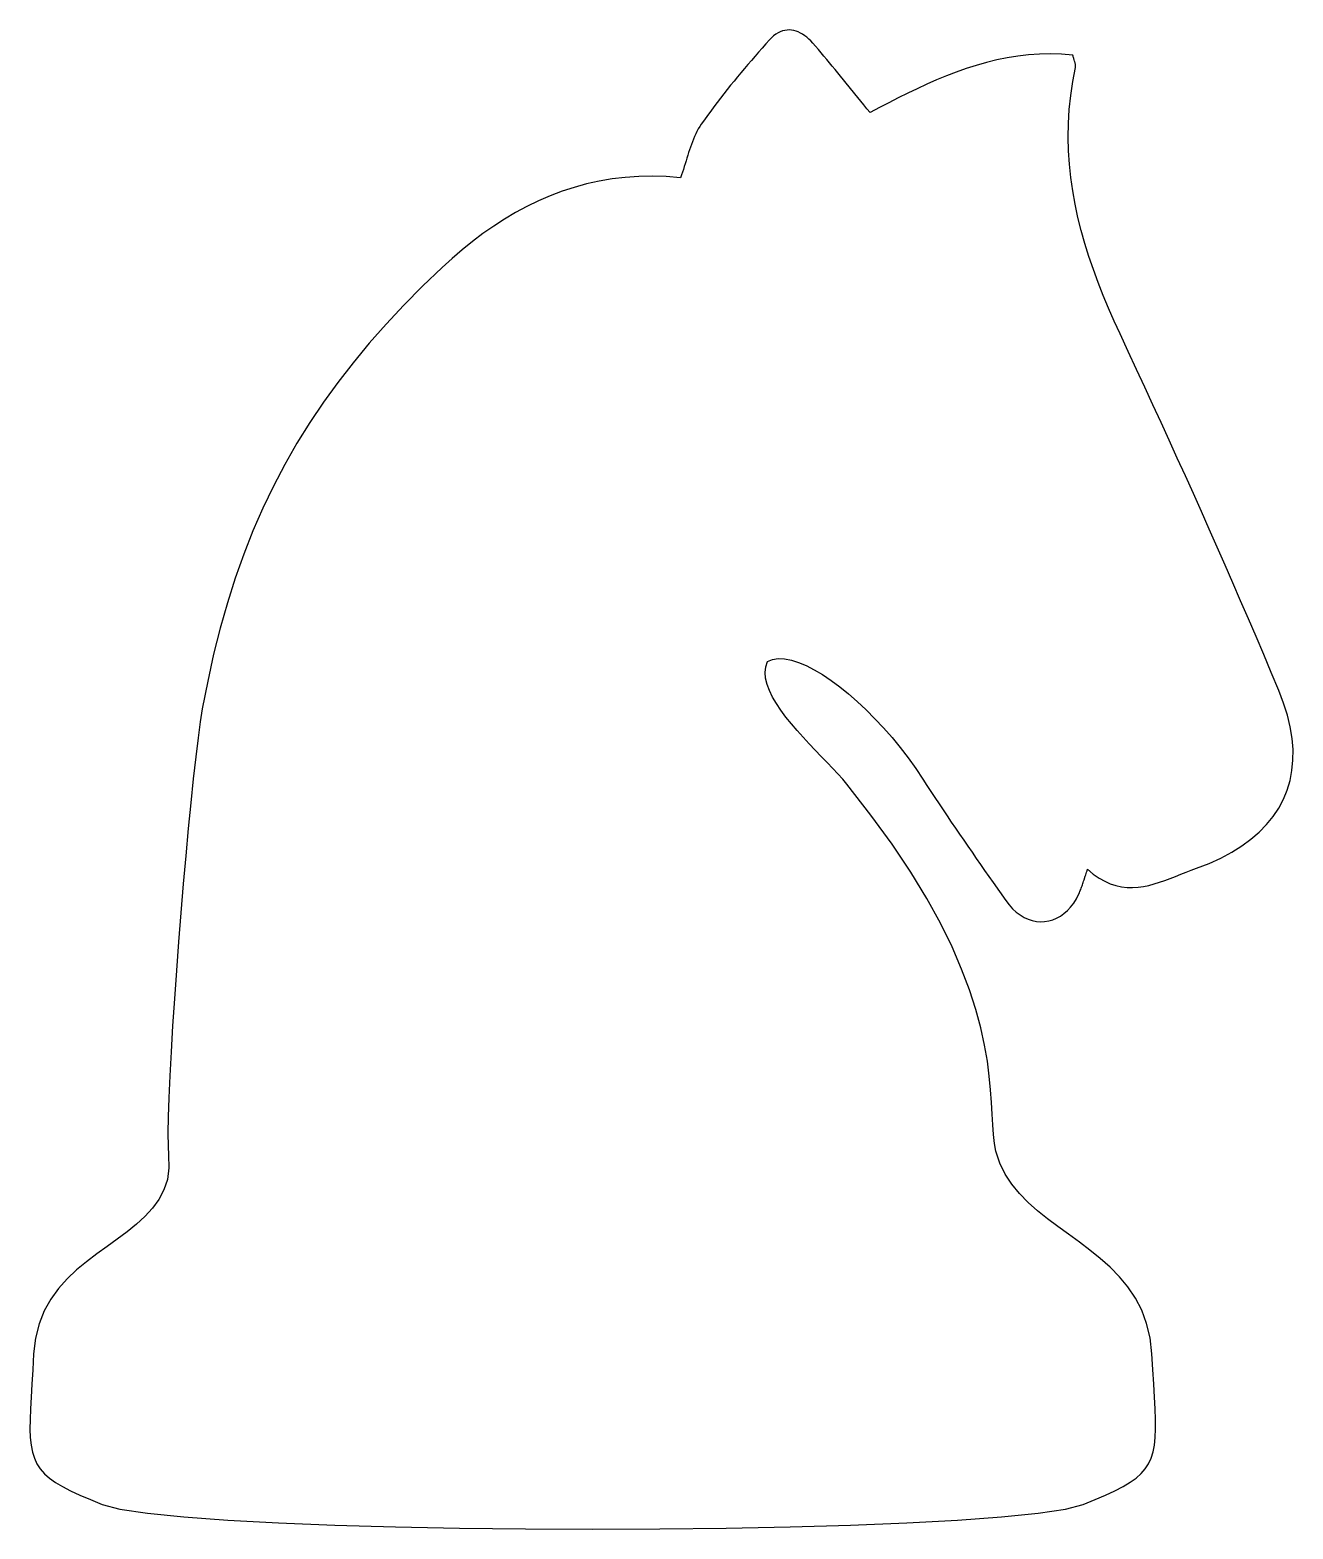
# Model space of a CAD drawing. Header units: metres. Extents: x -20.8 to 21.3, y -1.4 to 48.6.
import ezdxf

# ---------------------------------------------------------------- set-up
doc = ezdxf.new("R2010")
doc.units = ezdxf.units.M

msp = doc.modelspace()

# ---------------------------------------------------------------- linework, layer by layer
for p, q in [((4.18448, 48.5123), (4.11017, 48.4763)), ((4.25934, 48.5394), (4.18448, 48.5123)), ((4.33453, 48.5579), (4.25934, 48.5394)), ((4.40994, 48.5681), (4.33453, 48.5579)), ((4.48537, 48.5702), (4.40994, 48.5681)), ((4.56064, 48.5645), (4.48537, 48.5702)), ((4.63559, 48.5513), (4.56064, 48.5645)), ((4.71005, 48.5307), (4.63559, 48.5513)), ((4.78386, 48.503), (4.71005, 48.5307)), ((4.85686, 48.4686), (4.78386, 48.503)), ((3.70158, 48.1035), (3.58192, 47.9676)), ((3.82156, 48.2391), (3.70158, 48.1035)), ((3.89207, 48.3129), (3.82156, 48.2391)), ((3.96379, 48.3769), (3.89207, 48.3129)), ((4.03654, 48.4313), (3.96379, 48.3769)), ((4.11017, 48.4763), (4.03654, 48.4313)), ((4.92885, 48.4276), (4.85686, 48.4686)), ((4.99966, 48.3803), (4.92885, 48.4276)), ((5.06917, 48.327), (4.99966, 48.3803)), ((5.13716, 48.2678), (5.06917, 48.327)), ((5.20348, 48.2032), (5.13716, 48.2678)), ((5.26796, 48.1332), (5.20348, 48.2032)), ((5.36188, 48.0255), (5.26796, 48.1332)), ((5.45532, 47.9173), (5.36188, 48.0255)), ((3.22548, 47.5576), (3.1077, 47.4201)), ((3.34381, 47.6947), (3.22548, 47.5576)), ((3.46265, 47.8313), (3.34381, 47.6947)), ((3.58192, 47.9676), (3.46265, 47.8313)), ((5.5484, 47.8084), (5.45532, 47.9173)), ((5.64122, 47.6989), (5.5484, 47.8084)), ((5.7339, 47.5886), (5.64122, 47.6989)), ((5.82652, 47.4776), (5.7339, 47.5886)), ((11.4059, 47.569), (11.0619, 47.485)), ((11.7541, 47.6398), (11.4059, 47.569)), ((12.1067, 47.6962), (11.7541, 47.6398)), ((12.4639, 47.7373), (12.1067, 47.6962)), ((12.8259, 47.7621), (12.4639, 47.7373)), ((13.1929, 47.7694), (12.8259, 47.7621)), ((13.5651, 47.7582), (13.1929, 47.7694)), ((13.9428, 47.7276), (13.5651, 47.7582)), ((13.9493, 47.7), (13.9428, 47.7276)), ((13.9561, 47.6734), (13.9493, 47.7)), ((13.9631, 47.6478), (13.9561, 47.6734)), ((13.9702, 47.623), (13.9631, 47.6478)), ((13.9774, 47.5992), (13.9702, 47.623)), ((13.9845, 47.5761), (13.9774, 47.5992)), ((13.9982, 47.5324), (13.9845, 47.5761)), ((14.0046, 47.5117), (13.9982, 47.5324)), ((14.0107, 47.4916), (14.0046, 47.5117)), ((2.75827, 47.0043), (2.64328, 46.8646)), ((2.87402, 47.1435), (2.75827, 47.0043)), ((2.99052, 47.2821), (2.87402, 47.1435)), ((3.1077, 47.4201), (2.99052, 47.2821)), ((5.91924, 47.3658), (5.82652, 47.4776)), ((6.01212, 47.2531), (5.91924, 47.3658)), ((6.10529, 47.1396), (6.01212, 47.2531)), ((6.19884, 47.0251), (6.10529, 47.1396)), ((6.29291, 46.9096), (6.19884, 47.0251)), ((9.72305, 47.0369), (9.39661, 46.9021)), ((10.0526, 47.1637), (9.72305, 47.0369)), ((10.3854, 47.2813), (10.0526, 47.1637)), ((10.7218, 47.3887), (10.3854, 47.2813)), ((11.0619, 47.485), (10.7218, 47.3887)), ((13.9391, 46.8493), (14.0309, 47.3219)), ((14.0162, 47.4722), (14.0107, 47.4916)), ((14.0212, 47.4535), (14.0162, 47.4722)), ((14.0256, 47.4353), (14.0212, 47.4535)), ((14.0292, 47.4177), (14.0256, 47.4353)), ((14.0321, 47.4006), (14.0292, 47.4177)), ((14.0309, 47.3219), (14.0335, 47.3368)), ((14.034, 47.384), (14.0321, 47.4006)), ((14.0335, 47.3368), (14.0348, 47.3522)), ((14.0349, 47.3679), (14.034, 47.384)), ((14.0348, 47.3522), (14.0349, 47.3679)), ((2.41592, 46.583), (2.30367, 46.4411)), ((2.52916, 46.7241), (2.41592, 46.583)), ((2.64328, 46.8646), (2.52916, 46.7241)), ((6.38759, 46.7931), (6.29291, 46.9096)), ((6.48299, 46.6756), (6.38759, 46.7931)), ((6.67636, 46.4371), (6.48299, 46.6756)), ((8.75214, 46.6123), (8.43367, 46.4595)), ((9.07304, 46.7602), (8.75214, 46.6123)), ((9.39661, 46.9021), (9.07304, 46.7602)), ((13.8695, 46.3808), (13.9391, 46.8493)), ((1.97324, 46.0107), (1.8654, 45.8654)), ((2.08226, 46.155), (1.97324, 46.0107)), ((2.19243, 46.2985), (2.08226, 46.155)), ((2.30367, 46.4411), (2.19243, 46.2985)), ((6.77457, 46.3161), (6.67636, 46.4371)), ((6.87393, 46.1938), (6.77457, 46.3161)), ((6.97455, 46.0702), (6.87393, 46.1938)), ((7.07654, 45.9453), (6.97455, 46.0702)), ((7.80322, 46.143), (7.49083, 45.9814)), ((8.11743, 46.3027), (7.80322, 46.143)), ((8.43367, 46.4595), (8.11743, 46.3027)), ((13.8212, 45.9163), (13.8695, 46.3808)), ((1.65356, 45.5721), (1.54967, 45.4239)), ((1.75883, 45.7192), (1.65356, 45.5721)), ((1.8654, 45.8654), (1.75883, 45.7192)), ((7.18001, 45.819), (7.07654, 45.9453)), ((7.49083, 45.9814), (7.18001, 45.819)), ((13.7936, 45.4555), (13.8212, 45.9163)), ((1.32654, 45.019), (1.28964, 44.9326)), ((1.36566, 45.1038), (1.32654, 45.019)), ((1.40727, 45.1869), (1.36566, 45.1038)), ((1.45164, 45.268), (1.40727, 45.1869)), ((1.49901, 45.3471), (1.45164, 45.268)), ((1.54967, 45.4239), (1.49901, 45.3471)), ((13.7858, 44.9982), (13.7936, 45.4555)), ((1.15897, 44.5742), (1.12921, 44.4821)), ((1.18964, 44.6654), (1.15897, 44.5742)), ((1.22145, 44.7557), (1.18964, 44.6654)), ((1.2547, 44.8448), (1.22145, 44.7557)), ((1.28964, 44.9326), (1.2547, 44.8448)), ((13.797, 44.5442), (13.7858, 44.9982)), ((13.8265, 44.0933), (13.797, 44.5442)), ((0.984665, 44.0149), (0.954742, 43.9212)), ((1.01389, 44.1088), (0.984665, 44.0149)), ((1.04269, 44.2025), (1.01389, 44.1088)), ((1.07135, 44.2961), (1.04269, 44.2025)), ((1.1001, 44.3894), (1.07135, 44.2961)), ((1.12921, 44.4821), (1.1001, 44.3894)), ((13.8735, 43.6455), (13.8265, 44.0933)), ((-1.85123, 43.5271), (-2.27263, 43.4339)), ((-1.42154, 43.6001), (-1.85123, 43.5271)), ((-0.983383, 43.6523), (-1.42154, 43.6001)), ((-0.53653, 43.6832), (-0.983383, 43.6523)), ((-0.080795, 43.6922), (-0.53653, 43.6832)), ((0.384064, 43.6788), (-0.080795, 43.6922)), ((0.858231, 43.6424), (0.384064, 43.6788)), ((0.8918, 43.7348), (0.858231, 43.6424)), ((0.923889, 43.8278), (0.8918, 43.7348)), ((0.954742, 43.9212), (0.923889, 43.8278)), ((13.9372, 43.2003), (13.8735, 43.6455)), ((-3.48932, 43.0391), (-3.87973, 42.871)), ((-3.09146, 43.1894), (-3.48932, 43.0391)), ((-2.68597, 43.3212), (-3.09146, 43.1894)), ((-2.27263, 43.4339), (-2.68597, 43.3212)), ((14.0168, 42.7578), (13.9372, 43.2003)), ((-4.26292, 42.6856), (-4.63908, 42.4834)), ((-3.87973, 42.871), (-4.26292, 42.6856)), ((14.1116, 42.3176), (14.0168, 42.7578)), ((-5.37122, 42.0311), (-5.7276, 41.7821)), ((-5.00845, 42.265), (-5.37122, 42.0311)), ((-4.63908, 42.4834), (-5.00845, 42.265)), ((14.2207, 41.8797), (14.1116, 42.3176)), ((-6.07779, 41.5186), (-6.42201, 41.2413)), ((-5.7276, 41.7821), (-6.07779, 41.5186)), ((14.3434, 41.4437), (14.2207, 41.8797)), ((-6.42201, 41.2413), (-6.76047, 40.9507)), ((14.4788, 41.0095), (14.3434, 41.4437)), ((14.6263, 40.577), (14.4788, 41.0095)), ((-7.09338, 40.6473), (-7.74506, 40.0213)), ((-6.76047, 40.9507), (-7.09338, 40.6473)), ((14.7849, 40.1458), (14.6263, 40.577)), ((-7.74506, 40.0213), (-8.36696, 39.3922)), ((14.954, 39.716), (14.7849, 40.1458)), ((15.1328, 39.2871), (14.954, 39.716)), ((-8.36696, 39.3922), (-8.95963, 38.7587)), ((15.3204, 38.8592), (15.1328, 39.2871)), ((-8.95963, 38.7587), (-9.52359, 38.1192)), ((15.5161, 38.4319), (15.3204, 38.8592)), ((-9.52359, 38.1192), (-10.0594, 37.4724)), ((15.7914, 37.8416), (15.5161, 38.4319)), ((16.0659, 37.2511), (15.7914, 37.8416)), ((-10.0594, 37.4724), (-10.5676, 36.8168)), ((16.3395, 36.66), (16.0659, 37.2511)), ((-10.5676, 36.8168), (-11.0488, 36.1511)), ((16.6121, 36.0686), (16.3395, 36.66)), ((-11.0488, 36.1511), (-11.5034, 35.4738)), ((16.8838, 35.4768), (16.6121, 36.0686)), ((-11.5034, 35.4738), (-11.932, 34.7834)), ((17.1544, 34.8845), (16.8838, 35.4768)), ((-11.932, 34.7834), (-12.3352, 34.0786)), ((17.424, 34.2917), (17.1544, 34.8845)), ((-12.3352, 34.0786), (-12.7135, 33.3579)), ((17.6925, 33.6985), (17.424, 34.2917)), ((17.9598, 33.1047), (17.6925, 33.6985)), ((-12.7135, 33.3579), (-13.0675, 32.6199)), ((18.2259, 32.5105), (17.9598, 33.1047)), ((-13.0675, 32.6199), (-13.3976, 31.8632)), ((18.4908, 31.9157), (18.2259, 32.5105)), ((-13.3976, 31.8632), (-13.7045, 31.0863)), ((18.7544, 31.3204), (18.4908, 31.9157)), ((-13.7045, 31.0863), (-13.9886, 30.2879)), ((19.0166, 30.7245), (18.7544, 31.3204)), ((19.2775, 30.128), (19.0166, 30.7245)), ((-13.9886, 30.2879), (-14.2505, 29.4664)), ((19.537, 29.5309), (19.2775, 30.128)), ((19.795, 28.9333), (19.537, 29.5309)), ((-14.2505, 29.4664), (-14.4908, 28.6206)), ((-14.4908, 28.6206), (-14.7101, 27.7489)), ((20.0515, 28.335), (19.795, 28.9333)), ((20.3064, 27.736), (20.0515, 28.335)), ((-14.7101, 27.7489), (-14.9087, 26.85)), ((3.70149, 27.3321), (3.7616, 27.5099)), ((3.7616, 27.5099), (3.92999, 27.5759)), ((3.92999, 27.5759), (4.11958, 27.6037)), ((4.11958, 27.6037), (4.32841, 27.5952)), ((4.32841, 27.5952), (4.55455, 27.5519)), ((4.55455, 27.5519), (4.79605, 27.4757)), ((20.5597, 27.1364), (20.3064, 27.736)), ((3.68098, 27.1445), (3.70149, 27.3321)), ((3.69684, 26.9482), (3.68098, 27.1445)), ((4.79605, 27.4757), (5.05099, 27.3684)), ((5.05099, 27.3684), (5.31741, 27.2317)), ((5.31741, 27.2317), (5.59338, 27.0673)), ((5.59338, 27.0673), (5.87697, 26.8771)), ((20.8113, 26.5362), (20.5597, 27.1364)), ((-14.9087, 26.85), (-15.0873, 25.9223)), ((3.74585, 26.7445), (3.69684, 26.9482)), ((3.82475, 26.5345), (3.74585, 26.7445)), ((3.93037, 26.3193), (3.82475, 26.5345)), ((5.87697, 26.8771), (6.16621, 26.6628)), ((6.16621, 26.6628), (6.4592, 26.426)), ((20.9702, 26.1214), (20.8113, 26.5362)), ((4.05946, 26.1), (3.93037, 26.3193)), ((4.2088, 25.8779), (4.05946, 26.1)), ((6.4592, 26.426), (6.75397, 26.1687)), ((6.75397, 26.1687), (7.04858, 25.8926)), ((21.0965, 25.7175), (20.9702, 26.1214)), ((-15.0873, 25.9223), (-15.1555, 25.498)), ((4.37517, 25.6541), (4.2088, 25.8779)), ((4.55534, 25.4298), (4.37517, 25.6541)), ((7.04858, 25.8926), (7.34113, 25.5994)), ((7.34113, 25.5994), (7.62964, 25.2908)), ((21.1906, 25.3248), (21.0965, 25.7175)), ((-15.1555, 25.498), (-15.2289, 24.9598)), ((4.74609, 25.2061), (4.55534, 25.4298)), ((4.94421, 24.9841), (4.74609, 25.2061)), ((7.62964, 25.2908), (7.91217, 24.9687)), ((21.2526, 24.9434), (21.1906, 25.3248)), ((-15.2289, 24.9598), (-15.3067, 24.3212)), ((5.14647, 24.765), (4.94421, 24.9841)), ((5.34964, 24.55), (5.14647, 24.765)), ((5.55051, 24.3403), (5.34964, 24.55)), ((7.91217, 24.9687), (8.18681, 24.6348)), ((8.18681, 24.6348), (8.4516, 24.2909)), ((21.2828, 24.5738), (21.2526, 24.9434)), ((21.2813, 24.2161), (21.2828, 24.5738)), ((-15.3067, 24.3212), (-15.3876, 23.5956)), ((5.74583, 24.137), (5.55051, 24.3403)), ((5.93242, 23.9411), (5.74583, 24.137)), ((8.4516, 24.2909), (8.70462, 23.9387)), ((21.2485, 23.8706), (21.2813, 24.2161)), ((-15.3876, 23.5956), (-15.4705, 22.7961)), ((6.10703, 23.754), (5.93242, 23.9411)), ((6.26643, 23.5768), (6.10703, 23.754)), ((6.40742, 23.4106), (6.26643, 23.5768)), ((8.70462, 23.9387), (8.94389, 23.5799)), ((8.94389, 23.5799), (9.07616, 23.3748)), ((21.0893, 23.2174), (21.1844, 23.5376)), ((21.1844, 23.5376), (21.2485, 23.8706)), ((7.21042, 22.3847), (6.40742, 23.4106)), ((9.07616, 23.3748), (9.20935, 23.1701)), ((9.20935, 23.1701), (9.34344, 22.9658)), ((20.9635, 22.9101), (21.0893, 23.2174)), ((-15.4705, 22.7961), (-15.5544, 21.9364)), ((9.34344, 22.9658), (9.47836, 22.7618)), ((9.47836, 22.7618), (9.61406, 22.5582)), ((9.61406, 22.5582), (9.75047, 22.355)), ((20.6203, 22.3355), (20.8071, 22.616)), ((20.8071, 22.616), (20.9635, 22.9101)), ((7.91754, 21.4092), (7.21042, 22.3847)), ((9.75047, 22.355), (9.88754, 22.152)), ((9.88754, 22.152), (10.0252, 21.9493)), ((20.1567, 21.8161), (20.4035, 22.0688)), ((20.4035, 22.0688), (20.6203, 22.3355)), ((-15.5544, 21.9364), (-15.6382, 21.0296)), ((10.0252, 21.9493), (10.1634, 21.7469)), ((10.1634, 21.7469), (10.3021, 21.5448)), ((10.3021, 21.5448), (10.4412, 21.3429)), ((19.5742, 21.3539), (19.8802, 21.5777)), ((19.8802, 21.5777), (20.1567, 21.8161)), ((-15.6382, 21.0296), (-15.7207, 20.0892)), ((8.53503, 20.483), (7.91754, 21.4092)), ((10.4412, 21.3429), (10.5807, 21.1413)), ((10.5807, 21.1413), (10.7205, 20.9398)), ((18.8746, 20.951), (19.2389, 21.1449)), ((19.2389, 21.1449), (19.5742, 21.3539)), ((10.7205, 20.9398), (10.8605, 20.7385)), ((10.8605, 20.7385), (11.0007, 20.5374)), ((11.0007, 20.5374), (11.1411, 20.3364)), ((14.4014, 20.4816), (14.417, 20.5275)), ((14.417, 20.5275), (14.4331, 20.5742)), ((14.4331, 20.5742), (14.6241, 20.414)), ((17.7149, 20.4785), (17.8877, 20.5461)), ((17.8877, 20.5461), (18.0597, 20.6095)), ((18.0597, 20.6095), (18.4815, 20.7725)), ((18.4815, 20.7725), (18.8746, 20.951)), ((-15.7207, 20.0892), (-15.8008, 19.1284)), ((9.06915, 19.6049), (8.53503, 20.483)), ((11.1411, 20.3364), (11.2815, 20.1355)), ((11.2815, 20.1355), (11.7026, 19.5336)), ((14.2339, 19.9806), (14.2477, 20.0194)), ((14.2477, 20.0194), (14.2614, 20.0586)), ((14.2614, 20.0586), (14.275, 20.0983)), ((14.275, 20.0983), (14.2885, 20.1386)), ((14.2885, 20.1386), (14.302, 20.1793)), ((14.302, 20.1793), (14.3156, 20.2206)), ((14.3156, 20.2206), (14.3572, 20.3481)), ((14.3572, 20.3481), (14.3715, 20.3919)), ((14.3715, 20.3919), (14.3863, 20.4364)), ((14.3863, 20.4364), (14.4014, 20.4816)), ((14.6241, 20.414), (14.8141, 20.2814)), ((14.8141, 20.2814), (15.0031, 20.1746)), ((15.0031, 20.1746), (15.1909, 20.0919)), ((15.1909, 20.0919), (15.3778, 20.0316)), ((15.3778, 20.0316), (15.5636, 19.9918)), ((16.1149, 19.9783), (16.2967, 20.0032)), ((16.2967, 20.0032), (16.4774, 20.0399)), ((16.4774, 20.0399), (16.6572, 20.0866)), ((16.6572, 20.0866), (16.8359, 20.1415)), ((16.8359, 20.1415), (17.0136, 20.203)), ((17.0136, 20.203), (17.1904, 20.2691)), ((17.1904, 20.2691), (17.3662, 20.3383)), ((17.3662, 20.3383), (17.541, 20.4087)), ((17.541, 20.4087), (17.7149, 20.4785)), ((9.52614, 18.7738), (9.06915, 19.6049)), ((11.7026, 19.5336), (11.8145, 19.3872)), ((13.969, 19.4465), (14.0611, 19.5935)), ((14.0611, 19.5935), (14.1438, 19.7558)), ((14.1438, 19.7558), (14.16, 19.7924)), ((14.16, 19.7924), (14.1756, 19.8294)), ((14.1756, 19.8294), (14.1907, 19.8666)), ((14.1907, 19.8666), (14.2054, 19.9043)), ((14.2054, 19.9043), (14.2198, 19.9422)), ((14.2198, 19.9422), (14.2339, 19.9806)), ((15.5636, 19.9918), (15.7484, 19.9708)), ((15.7484, 19.9708), (15.9322, 19.9669)), ((15.9322, 19.9669), (16.1149, 19.9783)), ((-15.8008, 19.1284), (-15.8775, 18.1608)), ((11.8145, 19.3872), (11.9327, 19.258)), ((11.9327, 19.258), (12.0563, 19.146)), ((12.0563, 19.146), (12.1844, 19.051)), ((12.1844, 19.051), (12.3162, 18.973)), ((13.3987, 18.9439), (13.5245, 19.013)), ((13.5245, 19.013), (13.6453, 19.098)), ((13.6453, 19.098), (13.7602, 19.1986)), ((13.7602, 19.1986), (13.8684, 19.3148)), ((13.8684, 19.3148), (13.969, 19.4465)), ((9.91228, 17.9885), (9.52614, 18.7738)), ((12.3162, 18.973), (12.4508, 18.9117)), ((12.4508, 18.9117), (12.5874, 18.8671)), ((12.5874, 18.8671), (12.725, 18.8391)), ((12.725, 18.8391), (12.8628, 18.8276)), ((12.8628, 18.8276), (13, 18.8324)), ((13, 18.8324), (13.1356, 18.8535)), ((13.1356, 18.8535), (13.2688, 18.8907)), ((13.2688, 18.8907), (13.3987, 18.9439)), ((-15.8775, 18.1608), (-15.9497, 17.1996)), ((10.2338, 17.248), (9.91228, 17.9885)), ((-15.9497, 17.1996), (-16.0162, 16.2582)), ((10.4969, 16.5509), (10.2338, 17.248)), ((10.708, 15.8963), (10.4969, 16.5509)), ((-16.0162, 16.2582), (-16.076, 15.3499)), ((10.8732, 15.283), (10.708, 15.8963)), ((-16.076, 15.3499), (-16.1279, 14.4881)), ((10.9987, 14.7098), (10.8732, 15.283)), ((11.0909, 14.1756), (10.9987, 14.7098)), ((-16.1279, 14.4881), (-16.1708, 13.6862)), ((11.156, 13.6793), (11.0909, 14.1756)), ((-16.1708, 13.6862), (-16.2037, 12.9575)), ((11.2003, 13.2197), (11.156, 13.6793)), ((11.2299, 12.7957), (11.2003, 13.2197)), ((-16.2037, 12.9575), (-16.2254, 12.3154)), ((11.2513, 12.4061), (11.2299, 12.7957)), ((-16.2254, 12.3154), (-16.2349, 11.7733)), ((11.2705, 12.0497), (11.2513, 12.4061)), ((11.2938, 11.7256), (11.2705, 12.0497)), ((-16.2349, 11.7733), (-16.231, 11.3444)), ((11.3276, 11.4324), (11.2938, 11.7256)), ((-16.231, 11.3444), (-16.2127, 11.0422)), ((-16.2127, 11.0422), (-16.199, 10.6174)), ((11.3781, 11.1692), (11.3276, 11.4324)), ((11.506, 10.7717), (11.3781, 11.1692)), ((-16.199, 10.6174), (-16.2528, 10.233)), ((11.6829, 10.4071), (11.506, 10.7717)), ((-16.2528, 10.233), (-16.367, 9.88377)), ((11.9028, 10.071), (11.6829, 10.4071)), ((12.16, 9.7588), (11.9028, 10.071)), ((-16.5345, 9.56473), (-16.7484, 9.27075)), ((-16.367, 9.88377), (-16.5345, 9.56473)), ((12.4485, 9.46626), (12.16, 9.7588)), ((-16.7484, 9.27075), (-17.0014, 8.99675)), ((12.7626, 9.18887), (12.4485, 9.46626)), ((13.0964, 8.92223), (12.7626, 9.18887)), ((-17.2867, 8.73767), (-17.597, 8.48842)), ((-17.0014, 8.99675), (-17.2867, 8.73767)), ((13.4442, 8.66187), (13.0964, 8.92223)), ((13.7999, 8.40338), (13.4442, 8.66187)), ((-17.9255, 8.2439), (-18.265, 7.99904)), ((-17.597, 8.48842), (-17.9255, 8.2439)), ((14.158, 8.14235), (13.7999, 8.40338)), ((14.5124, 7.87433), (14.158, 8.14235)), ((-18.6084, 7.74875), (-18.9488, 7.48796)), ((-18.265, 7.99904), (-18.6084, 7.74875)), ((14.8574, 7.59489), (14.5124, 7.87433)), ((15.1871, 7.29962), (14.8574, 7.59489)), ((-19.279, 7.21158), (-19.592, 6.91454)), ((-18.9488, 7.48796), (-19.279, 7.21158)), ((15.4957, 6.98407), (15.1871, 7.29962)), ((-19.8808, 6.59174), (-20.1383, 6.23808)), ((-19.592, 6.91454), (-19.8808, 6.59174)), ((15.7774, 6.64381), (15.4957, 6.98407)), ((16.0264, 6.27444), (15.7774, 6.64381)), ((-20.1383, 6.23808), (-20.3574, 5.84853)), ((16.2367, 5.87149), (16.0264, 6.27444)), ((-20.3574, 5.84853), (-20.5311, 5.41795)), ((16.4027, 5.43056), (16.2367, 5.87149)), ((-20.5311, 5.41795), (-20.6524, 4.94131)), ((16.5184, 4.94722), (16.4027, 5.43056)), ((-20.6524, 4.94131), (-20.7141, 4.4135)), ((16.578, 4.41702), (16.5184, 4.94722)), ((-20.7141, 4.4135), (-20.7441, 3.88356)), ((16.608, 3.88757), (16.578, 4.41702)), ((-20.7441, 3.88356), (-20.7733, 3.40282)), ((16.6372, 3.40721), (16.608, 3.88757)), ((-20.7733, 3.40282), (-20.7992, 2.96797)), ((16.6631, 2.97263), (16.6372, 3.40721)), ((-20.8194, 2.57568), (-20.8316, 2.22269)), ((-20.7992, 2.96797), (-20.8194, 2.57568)), ((16.6833, 2.58055), (16.6631, 2.97263)), ((16.6955, 2.22765), (16.6833, 2.58055)), ((-20.8316, 2.22269), (-20.8335, 1.90565)), ((16.6973, 1.91064), (16.6955, 2.22765)), ((-20.8335, 1.90565), (-20.8224, 1.62129)), ((-20.8224, 1.62129), (-20.7962, 1.36629)), ((16.6601, 1.37111), (16.6863, 1.62624)), ((16.6863, 1.62624), (16.6973, 1.91064)), ((-20.7962, 1.36629), (-20.7524, 1.13733)), ((-20.7524, 1.13733), (-20.6886, 0.931137)), ((16.5524, 0.935547), (16.6163, 1.14198)), ((16.6163, 1.14198), (16.6601, 1.37111)), ((-20.6886, 0.931137), (-20.6024, 0.744385)), ((-20.6024, 0.744385), (-20.4914, 0.573776)), ((-20.4914, 0.573776), (-20.3532, 0.416)), ((16.2171, 0.419403), (16.3553, 0.57756)), ((16.3553, 0.57756), (16.4662, 0.748505)), ((16.4662, 0.748505), (16.5524, 0.935547)), ((-20.3532, 0.416), (-20.1855, 0.267761)), ((-20.1855, 0.267761), (-19.9859, 0.125748)), ((-19.9859, 0.125748), (-19.7519, -0.013336)), ((15.6157, -0.011276), (15.8497, 0.128296)), ((15.8497, 0.128296), (16.0494, 0.270752)), ((16.0494, 0.270752), (16.2171, 0.419403)), ((-19.7519, -0.013336), (-19.4811, -0.152802)), ((-19.4811, -0.152802), (-19.1713, -0.295959)), ((-19.1713, -0.295959), (-18.8199, -0.446091)), ((-18.8199, -0.446091), (-18.4246, -0.606537)), ((14.2885, -0.606537), (14.6838, -0.445572)), ((14.6838, -0.445572), (15.0351, -0.294907)), ((15.0351, -0.294907), (15.345, -0.15123)), ((15.345, -0.15123), (15.6157, -0.011276)), ((-18.4246, -0.606537), (-17.8359, -0.762878)), ((-17.8359, -0.762878), (-16.9166, -0.902756)), ((-16.9166, -0.902756), (-15.7034, -1.02618)), ((11.5672, -1.02618), (12.7804, -0.902756)), ((12.7804, -0.902756), (13.6998, -0.762878)), ((13.6998, -0.762878), (14.2885, -0.606537)), ((-15.7034, -1.02618), (-14.233, -1.13316)), ((-14.233, -1.13316), (-12.5423, -1.22368)), ((-12.5423, -1.22368), (-10.6678, -1.29773)), ((-10.6678, -1.29773), (-8.64645, -1.35533)), ((-8.64645, -1.35533), (-6.51488, -1.39647)), ((-6.51488, -1.39647), (-4.30984, -1.42116)), ((-4.30984, -1.42116), (-2.06805, -1.42938)), ((-2.06805, -1.42938), (0.173721, -1.42116)), ((0.173721, -1.42116), (2.37875, -1.39647)), ((2.37875, -1.39647), (4.51033, -1.35533)), ((4.51033, -1.35533), (6.53171, -1.29773)), ((6.53171, -1.29773), (8.40613, -1.22368)), ((8.40613, -1.22368), (10.0969, -1.13316)), ((10.0969, -1.13316), (11.5672, -1.02618))]:
    msp.add_line(p, q)

doc.saveas('drawing.dxf')
